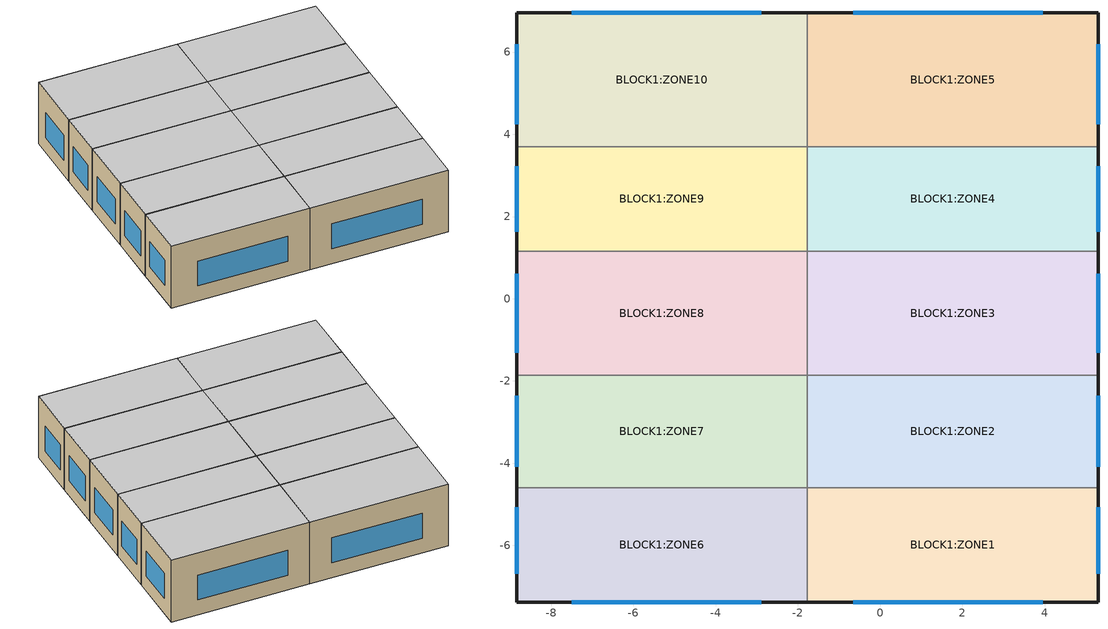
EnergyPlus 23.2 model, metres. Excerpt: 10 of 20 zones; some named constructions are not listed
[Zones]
BLOCK1:ZONE6
 floor ground (Project ground floor): -1.77,-7.38 -8.84,-7.38 -8.84,-4.59 -1.77,-4.59 z0
 wall outside (Project wall): -8.84,-4.59 -8.84,-7.38 -1.77,-7.38 z0:3.5
 wall to BLOCK1:ZONE1 (Project partition): -1.77,-7.38 -1.77,-4.59 z0:3.5
 wall to BLOCK1:ZONE7 (Project partition): -1.77,-4.59 -8.84,-4.59 z0:3.5
 window (Project external glazing - 1001): -8.84,-5.07 -8.84,-6.69 / -7.5,-7.38 -2.89,-7.38 z0.84:2.26
 ceiling to BLOCK2:ZONE6 (Project internal floor_Reversed): -8.84,-7.38 -1.77,-7.38 -1.77,-4.59 -8.84,-4.59 z3.5
BLOCK1:ZONE1
 floor ground (Project ground floor): 5.3,-7.38 -1.77,-7.38 -1.77,-4.59 5.3,-4.59 z0
 wall outside (Project wall): -1.77,-7.38 5.3,-7.38 5.3,-4.59 z0:3.5
 wall to BLOCK1:ZONE2 (Project partition): 5.3,-4.59 -1.77,-4.59 z0:3.5
 window (Project external glazing - 1001): 5.3,-6.69 5.3,-5.07 / -0.65,-7.38 3.96,-7.38 z0.84:2.26
 ceiling to BLOCK2:ZONE1 (Project internal floor_Reversed): -1.77,-7.38 5.3,-7.38 5.3,-4.59 -1.77,-4.59 z3.5
BLOCK1:ZONE7
 floor ground (Project ground floor): -1.77,-4.59 -8.84,-4.59 -8.84,-1.86 -1.77,-1.86 z0
 wall outside (Project wall): -8.84,-1.86 -8.84,-4.59 z0:3.5
 wall to BLOCK1:ZONE2 (Project partition): -1.77,-4.59 -1.77,-1.86 z0:3.5
 wall to BLOCK1:ZONE8 (Project partition): -1.77,-1.86 -8.84,-1.86 z0:3.5
 window (Project external glazing - 1001): -8.84,-2.36 -8.84,-4.09 z0.84:2.26
 ceiling to BLOCK2:ZONE7 (Project internal floor_Reversed): -8.84,-4.59 -1.77,-4.59 -1.77,-1.86 -8.84,-1.86 z3.5
BLOCK1:ZONE2
 floor ground (Project ground floor): 5.3,-4.59 -1.77,-4.59 -1.77,-1.86 5.3,-1.86 z0
 wall outside (Project wall): 5.3,-4.59 5.3,-1.86 z0:3.5
 wall to BLOCK1:ZONE3 (Project partition): 5.3,-1.86 -1.77,-1.86 z0:3.5
 window (Project external glazing - 1001): 5.3,-4.09 5.3,-2.36 z0.84:2.26
 ceiling to BLOCK2:ZONE2 (Project internal floor_Reversed): -1.77,-4.59 5.3,-4.59 5.3,-1.86 -1.77,-1.86 z3.5
BLOCK1:ZONE8
 floor ground (Project ground floor): -1.77,-1.86 -8.84,-1.86 -8.84,1.16 -1.77,1.16 z0
 wall outside (Project wall): -8.84,1.16 -8.84,-1.86 z0:3.5
 wall to BLOCK1:ZONE3 (Project partition): -1.77,-1.86 -1.77,1.16 z0:3.5
 wall to BLOCK1:ZONE9 (Project partition): -1.77,1.16 -8.84,1.16 z0:3.5
 window (Project external glazing - 1001): -8.84,0.61 -8.84,-1.31 z0.84:2.26
 ceiling to BLOCK2:ZONE8 (Project internal floor_Reversed): -8.84,-1.86 -1.77,-1.86 -1.77,1.16 -8.84,1.16 z3.5
BLOCK1:ZONE3
 floor ground (Project ground floor): 5.3,-1.86 -1.77,-1.86 -1.77,1.16 5.3,1.16 z0
 wall outside (Project wall): 5.3,-1.86 5.3,1.16 z0:3.5
 wall to BLOCK1:ZONE4 (Project partition): 5.3,1.16 -1.77,1.16 z0:3.5
 window (Project external glazing - 1001): 5.3,-1.31 5.3,0.61 z0.84:2.26
 ceiling to BLOCK2:ZONE3 (Project internal floor_Reversed): -1.77,-1.86 5.3,-1.86 5.3,1.16 -1.77,1.16 z3.5
BLOCK1:ZONE9
 floor ground (Project ground floor): -1.77,1.16 -8.84,1.16 -8.84,3.69 -1.77,3.69 z0
 wall outside (Project wall): -8.84,3.69 -8.84,1.16 z0:3.5
 wall to BLOCK1:ZONE4 (Project partition): -1.77,1.16 -1.77,3.69 z0:3.5
 wall to BLOCK1:ZONE10 (Project partition): -1.77,3.69 -8.84,3.69 z0:3.5
 window (Project external glazing - 1001): -8.84,3.22 -8.84,1.63 z0.84:2.26
 ceiling to BLOCK2:ZONE9 (Project internal floor_Reversed): -8.84,1.16 -1.77,1.16 -1.77,3.69 -8.84,3.69 z3.5
BLOCK1:ZONE4
 floor ground (Project ground floor): 5.3,1.16 -1.77,1.16 -1.77,3.69 5.3,3.69 z0
 wall outside (Project wall): 5.3,1.16 5.3,3.69 z0:3.5
 wall to BLOCK1:ZONE5 (Project partition): 5.3,3.69 -1.77,3.69 z0:3.5
 window (Project external glazing - 1001): 5.3,1.63 5.3,3.22 z0.84:2.26
 ceiling to BLOCK2:ZONE4 (Project internal floor_Reversed): -1.77,1.16 5.3,1.16 5.3,3.69 -1.77,3.69 z3.5
BLOCK1:ZONE10
 floor ground (Project ground floor): -1.77,3.69 -8.84,3.69 -8.84,6.96 -1.77,6.96 z0
 wall outside (Project wall): -1.77,6.96 -8.84,6.96 -8.84,3.69 z0:3.5
 wall to BLOCK1:ZONE5 (Project partition): -1.77,3.69 -1.77,6.96 z0:3.5
 window (Project external glazing - 1001): -2.89,6.96 -7.5,6.96 / -8.84,6.19 -8.84,4.24 z0.84:2.26
 ceiling to BLOCK2:ZONE10 (Project internal floor_Reversed): -8.84,3.69 -1.77,3.69 -1.77,6.96 -8.84,6.96 z3.5
BLOCK1:ZONE5
 floor ground (Project ground floor): 5.3,3.69 -1.77,3.69 -1.77,6.96 5.3,6.96 z0
 wall outside (Project wall): 5.3,3.69 5.3,6.96 -1.77,6.96 z0:3.5
 window (Project external glazing - 1001): 5.3,4.24 5.3,6.19 / 3.96,6.96 -0.65,6.96 z0.84:2.26
 ceiling to BLOCK2:ZONE5 (Project internal floor_Reversed): -1.77,3.69 5.3,3.69 5.3,6.96 -1.77,6.96 z3.5
[ENERGYMANAGEMENTSYSTEM:PROGRAM]
ApplyAST_BLOCK2_ZONE1; ApplyAST_BLOCK2_ZONE1: if BLOCK2_ZONE1_CoolCoil==0; if BLOCK2_ZONE1_HeatCoil==0; set NoH_NoC_reqs = 1; else; set NoH_NoC_reqs = 0; endif; else; set NoH_NoC_reqs = 0; endif; if BLOCK2_ZONE1_OpT<roundedACST; if BLOCK2_ZONE1_WindSpeed <= MaxWindSpeed; if BLOCK2_ZONE1_OutT>MinOutTemp; if BLOCK2_ZONE1_OutT < BLOCK2_ZONE1_OpT; set meets_base_reqs = 1; else; set meets_base_reqs = 0; endif; else; set meets_base_reqs = 0; endif; else; set meets_base_reqs = 0; endif; else; set meets_base_reqs = 0; endif; if (NoH_NoC_reqs == 1) && (meets_base_reqs == 1); if BLOCK2_ZONE1_OpT>VST; set Ventilates_HVACmode2_BLOCK2_ZONE1 = 1; else; set Ventilates_HVACmode2_BLOCK2_ZONE1 = 0; endif; else; set Ventilates_HVACmode2_BLOCK2_ZONE1 = 0; endif; if VentCtrl == 0; if BLOCK2_ZONE1_OutT < BLOCK2_ZONE1_OpT; if BLOCK2_ZONE1_OutT>MinOutTemp; if BLOCK2_ZONE1_OpT > VST; if BLOCK2_ZONE1_WindSpeed <= MaxWindSpeed; set Ventilates_HVACmode1_BLOCK2_ZONE1 = 1; else; set Ventilates_HVACmode1_BLOCK2_ZONE1 = 0; endif; else; set Ventilates_HVACmode1_BLOCK2_ZONE1 = 0; endif; else; set Ventilates_HVACmode1_BLOCK2_ZONE1 = 0; endif; else; set Ventilates_HVACmode1_BLOCK2_ZONE1 = 0; endif; elseif VentCtrl == 1; if BLOCK2_ZONE1_OutT<BLOCK2_ZONE1_OpT; if BLOCK2_ZONE1_OutT>MinOutTemp; if BLOCK2_ZONE1_OpT > ACSTnoTol; if BLOCK2_ZONE1_WindSpeed <= MaxWindSpeed; set Ventilates_HVACmode1_BLOCK2_ZONE1 = 1; else; set Ventilates_HVACmode1_BLOCK2_ZONE1 = 0; endif; else; set Ventilates_HVACmode1_BLOCK2_ZONE1 = 0; endif; else; set Ventilates_HVACmode1_BLOCK2_ZONE1 = 0; endif; else; set Ventilates_HVACmode1_BLOCK2_ZONE1 = 0; endif; endif; if HVACmode == 0; if Occ_count_BLOCK2_ZONE1 == 0; Set ACST_Act_BLOCK2_ZONE1 = 100; Set AHST_Act_BLOCK2_ZONE1 = -100; else; set ACST_Act_BLOCK2_ZONE1 = roundedACST; set AHST_Act_BLOCK2_ZONE1 = roundedAHST; endif; elseif HVACmode == 1; Set ACST_Act_BLOCK2_ZONE1 = 100; Set AHST_Act_BLOCK2_ZONE1 = -100; if Ventilates_HVACmode1_BLOCK2_ZONE1 == 1 && Occ_count_BLOCK2_ZONE1 > 0; set VentHours_BLOCK2_ZONE1 = 1*ZoneTimeStep; else; set VentHours_BLOCK2_ZONE1 = 0; endif; elseif HVACmode == 2; if Occ_count_BLOCK2_ZONE1 == 0; Set ACST_Act_BLOCK2_ZONE1 = 100; Set AHST_Act_BLOCK2_ZONE1 = -100; set VentHours_BLOCK2_ZONE1 = 0; else; if Ventilates_HVACmode2_BLOCK2_ZONE1 == 1; set VentHours_BLOCK2_ZONE1 = 1*ZoneTimeStep; elseif Ventilates_HVACmode2_BLOCK2_ZONE1 == 0; set VentHours_BLOCK2_ZONE1 = 0; set ACST_Act_BLOCK2_ZONE1 = roundedACST; set AHST_Act_BLOCK2_ZONE1 = roundedAHST; endif; endif; endif
ApplyAST_BLOCK2_ZONE7: if BLOCK2_ZONE7_CoolCoil==0; if BLOCK2_ZONE7_HeatCoil==0; set NoH_NoC_reqs = 1; else; set NoH_NoC_reqs = 0; endif; else; set NoH_NoC_reqs = 0; endif; if BLOCK2_ZONE7_OpT<roundedACST; if BLOCK2_ZONE7_WindSpeed <= MaxWindSpeed; if BLOCK2_ZONE7_OutT>MinOutTemp; if BLOCK2_ZONE7_OutT < BLOCK2_ZONE7_OpT; set meets_base_reqs = 1; else; set meets_base_reqs = 0; endif; else; set meets_base_reqs = 0; endif; else; set meets_base_reqs = 0; endif; else; set meets_base_reqs = 0; endif; if (NoH_NoC_reqs == 1) && (meets_base_reqs == 1); if BLOCK2_ZONE7_OpT>VST; set Ventilates_HVACmode2_BLOCK2_ZONE7 = 1; else; set Ventilates_HVACmode2_BLOCK2_ZONE7 = 0; endif; else; set Ventilates_HVACmode2_BLOCK2_ZONE7 = 0; endif; if VentCtrl == 0; if BLOCK2_ZONE7_OutT < BLOCK2_ZONE7_OpT; if BLOCK2_ZONE7_OutT>MinOutTemp; if BLOCK2_ZONE7_OpT > VST; if BLOCK2_ZONE7_WindSpeed <= MaxWindSpeed; set Ventilates_HVACmode1_BLOCK2_ZONE7 = 1; else; set Ventilates_HVACmode1_BLOCK2_ZONE7 = 0; endif; else; set Ventilates_HVACmode1_BLOCK2_ZONE7 = 0; endif; else; set Ventilates_HVACmode1_BLOCK2_ZONE7 = 0; endif; else; set Ventilates_HVACmode1_BLOCK2_ZONE7 = 0; endif; elseif VentCtrl == 1; if BLOCK2_ZONE7_OutT<BLOCK2_ZONE7_OpT; if BLOCK2_ZONE7_OutT>MinOutTemp; if BLOCK2_ZONE7_OpT > ACSTnoTol; if BLOCK2_ZONE7_WindSpeed <= MaxWindSpeed; set Ventilates_HVACmode1_BLOCK2_ZONE7 = 1; else; set Ventilates_HVACmode1_BLOCK2_ZONE7 = 0; endif; else; set Ventilates_HVACmode1_BLOCK2_ZONE7 = 0; endif; else; set Ventilates_HVACmode1_BLOCK2_ZONE7 = 0; endif; else; set Ventilates_HVACmode1_BLOCK2_ZONE7 = 0; endif; endif; if HVACmode == 0; if Occ_count_BLOCK2_ZONE7 == 0; Set ACST_Act_BLOCK2_ZONE7 = 100; Set AHST_Act_BLOCK2_ZONE7 = -100; else; set ACST_Act_BLOCK2_ZONE7 = roundedACST; set AHST_Act_BLOCK2_ZONE7 = roundedAHST; endif; elseif HVACmode == 1; Set ACST_Act_BLOCK2_ZONE7 = 100; Set AHST_Act_BLOCK2_ZONE7 = -100; if Ventilates_HVACmode1_BLOCK2_ZONE7 == 1 && Occ_count_BLOCK2_ZONE7 > 0; set VentHours_BLOCK2_ZONE7 = 1*ZoneTimeStep; else; set VentHours_BLOCK2_ZONE7 = 0; endif; elseif HVACmode == 2; if Occ_count_BLOCK2_ZONE7 == 0; Set ACST_Act_BLOCK2_ZONE7 = 100; Set AHST_Act_BLOCK2_ZONE7 = -100; set VentHours_BLOCK2_ZONE7 = 0; else; if Ventilates_HVACmode2_BLOCK2_ZONE7 == 1; set VentHours_BLOCK2_ZONE7 = 1*ZoneTimeStep; elseif Ventilates_HVACmode2_BLOCK2_ZONE7 == 0; set VentHours_BLOCK2_ZONE7 = 0; set ACST_Act_BLOCK2_ZONE7 = roundedACST; set AHST_Act_BLOCK2_ZONE7 = roundedAHST; endif; endif; endif
ApplyAST_BLOCK2_ZONE2: if BLOCK2_ZONE2_CoolCoil==0; if BLOCK2_ZONE2_HeatCoil==0; set NoH_NoC_reqs = 1; else; set NoH_NoC_reqs = 0; endif; else; set NoH_NoC_reqs = 0; endif; if BLOCK2_ZONE2_OpT<roundedACST; if BLOCK2_ZONE2_WindSpeed <= MaxWindSpeed; if BLOCK2_ZONE2_OutT>MinOutTemp; if BLOCK2_ZONE2_OutT < BLOCK2_ZONE2_OpT; set meets_base_reqs = 1; else; set meets_base_reqs = 0; endif; else; set meets_base_reqs = 0; endif; else; set meets_base_reqs = 0; endif; else; set meets_base_reqs = 0; endif; if (NoH_NoC_reqs == 1) && (meets_base_reqs == 1); if BLOCK2_ZONE2_OpT>VST; set Ventilates_HVACmode2_BLOCK2_ZONE2 = 1; else; set Ventilates_HVACmode2_BLOCK2_ZONE2 = 0; endif; else; set Ventilates_HVACmode2_BLOCK2_ZONE2 = 0; endif; if VentCtrl == 0; if BLOCK2_ZONE2_OutT < BLOCK2_ZONE2_OpT; if BLOCK2_ZONE2_OutT>MinOutTemp; if BLOCK2_ZONE2_OpT > VST; if BLOCK2_ZONE2_WindSpeed <= MaxWindSpeed; set Ventilates_HVACmode1_BLOCK2_ZONE2 = 1; else; set Ventilates_HVACmode1_BLOCK2_ZONE2 = 0; endif; else; set Ventilates_HVACmode1_BLOCK2_ZONE2 = 0; endif; else; set Ventilates_HVACmode1_BLOCK2_ZONE2 = 0; endif; else; set Ventilates_HVACmode1_BLOCK2_ZONE2 = 0; endif; elseif VentCtrl == 1; if BLOCK2_ZONE2_OutT<BLOCK2_ZONE2_OpT; if BLOCK2_ZONE2_OutT>MinOutTemp; if BLOCK2_ZONE2_OpT > ACSTnoTol; if BLOCK2_ZONE2_WindSpeed <= MaxWindSpeed; set Ventilates_HVACmode1_BLOCK2_ZONE2 = 1; else; set Ventilates_HVACmode1_BLOCK2_ZONE2 = 0; endif; else; set Ventilates_HVACmode1_BLOCK2_ZONE2 = 0; endif; else; set Ventilates_HVACmode1_BLOCK2_ZONE2 = 0; endif; else; set Ventilates_HVACmode1_BLOCK2_ZONE2 = 0; endif; endif; if HVACmode == 0; if Occ_count_BLOCK2_ZONE2 == 0; Set ACST_Act_BLOCK2_ZONE2 = 100; Set AHST_Act_BLOCK2_ZONE2 = -100; else; set ACST_Act_BLOCK2_ZONE2 = roundedACST; set AHST_Act_BLOCK2_ZONE2 = roundedAHST; endif; elseif HVACmode == 1; Set ACST_Act_BLOCK2_ZONE2 = 100; Set AHST_Act_BLOCK2_ZONE2 = -100; if Ventilates_HVACmode1_BLOCK2_ZONE2 == 1 && Occ_count_BLOCK2_ZONE2 > 0; set VentHours_BLOCK2_ZONE2 = 1*ZoneTimeStep; else; set VentHours_BLOCK2_ZONE2 = 0; endif; elseif HVACmode == 2; if Occ_count_BLOCK2_ZONE2 == 0; Set ACST_Act_BLOCK2_ZONE2 = 100; Set AHST_Act_BLOCK2_ZONE2 = -100; set VentHours_BLOCK2_ZONE2 = 0; else; if Ventilates_HVACmode2_BLOCK2_ZONE2 == 1; set VentHours_BLOCK2_ZONE2 = 1*ZoneTimeStep; elseif Ventilates_HVACmode2_BLOCK2_ZONE2 == 0; set VentHours_BLOCK2_ZONE2 = 0; set ACST_Act_BLOCK2_ZONE2 = roundedACST; set AHST_Act_BLOCK2_ZONE2 = roundedAHST; endif; endif; endif
ApplyAST_BLOCK2_ZONE8: if BLOCK2_ZONE8_CoolCoil==0; if BLOCK2_ZONE8_HeatCoil==0; set NoH_NoC_reqs = 1; else; set NoH_NoC_reqs = 0; endif; else; set NoH_NoC_reqs = 0; endif; if BLOCK2_ZONE8_OpT<roundedACST; if BLOCK2_ZONE8_WindSpeed <= MaxWindSpeed; if BLOCK2_ZONE8_OutT>MinOutTemp; if BLOCK2_ZONE8_OutT < BLOCK2_ZONE8_OpT; set meets_base_reqs = 1; else; set meets_base_reqs = 0; endif; else; set meets_base_reqs = 0; endif; else; set meets_base_reqs = 0; endif; else; set meets_base_reqs = 0; endif; if (NoH_NoC_reqs == 1) && (meets_base_reqs == 1); if BLOCK2_ZONE8_OpT>VST; set Ventilates_HVACmode2_BLOCK2_ZONE8 = 1; else; set Ventilates_HVACmode2_BLOCK2_ZONE8 = 0; endif; else; set Ventilates_HVACmode2_BLOCK2_ZONE8 = 0; endif; if VentCtrl == 0; if BLOCK2_ZONE8_OutT < BLOCK2_ZONE8_OpT; if BLOCK2_ZONE8_OutT>MinOutTemp; if BLOCK2_ZONE8_OpT > VST; if BLOCK2_ZONE8_WindSpeed <= MaxWindSpeed; set Ventilates_HVACmode1_BLOCK2_ZONE8 = 1; else; set Ventilates_HVACmode1_BLOCK2_ZONE8 = 0; endif; else; set Ventilates_HVACmode1_BLOCK2_ZONE8 = 0; endif; else; set Ventilates_HVACmode1_BLOCK2_ZONE8 = 0; endif; else; set Ventilates_HVACmode1_BLOCK2_ZONE8 = 0; endif; elseif VentCtrl == 1; if BLOCK2_ZONE8_OutT<BLOCK2_ZONE8_OpT; if BLOCK2_ZONE8_OutT>MinOutTemp; if BLOCK2_ZONE8_OpT > ACSTnoTol; if BLOCK2_ZONE8_WindSpeed <= MaxWindSpeed; set Ventilates_HVACmode1_BLOCK2_ZONE8 = 1; else; set Ventilates_HVACmode1_BLOCK2_ZONE8 = 0; endif; else; set Ventilates_HVACmode1_BLOCK2_ZONE8 = 0; endif; else; set Ventilates_HVACmode1_BLOCK2_ZONE8 = 0; endif; else; set Ventilates_HVACmode1_BLOCK2_ZONE8 = 0; endif; endif; if HVACmode == 0; if Occ_count_BLOCK2_ZONE8 == 0; Set ACST_Act_BLOCK2_ZONE8 = 100; Set AHST_Act_BLOCK2_ZONE8 = -100; else; set ACST_Act_BLOCK2_ZONE8 = roundedACST; set AHST_Act_BLOCK2_ZONE8 = roundedAHST; endif; elseif HVACmode == 1; Set ACST_Act_BLOCK2_ZONE8 = 100; Set AHST_Act_BLOCK2_ZONE8 = -100; if Ventilates_HVACmode1_BLOCK2_ZONE8 == 1 && Occ_count_BLOCK2_ZONE8 > 0; set VentHours_BLOCK2_ZONE8 = 1*ZoneTimeStep; else; set VentHours_BLOCK2_ZONE8 = 0; endif; elseif HVACmode == 2; if Occ_count_BLOCK2_ZONE8 == 0; Set ACST_Act_BLOCK2_ZONE8 = 100; Set AHST_Act_BLOCK2_ZONE8 = -100; set VentHours_BLOCK2_ZONE8 = 0; else; if Ventilates_HVACmode2_BLOCK2_ZONE8 == 1; set VentHours_BLOCK2_ZONE8 = 1*ZoneTimeStep; elseif Ventilates_HVACmode2_BLOCK2_ZONE8 == 0; set VentHours_BLOCK2_ZONE8 = 0; set ACST_Act_BLOCK2_ZONE8 = roundedACST; set AHST_Act_BLOCK2_ZONE8 = roundedAHST; endif; endif; endif
ApplyAST_BLOCK2_ZONE3: if BLOCK2_ZONE3_CoolCoil==0; if BLOCK2_ZONE3_HeatCoil==0; set NoH_NoC_reqs = 1; else; set NoH_NoC_reqs = 0; endif; else; set NoH_NoC_reqs = 0; endif; if BLOCK2_ZONE3_OpT<roundedACST; if BLOCK2_ZONE3_WindSpeed <= MaxWindSpeed; if BLOCK2_ZONE3_OutT>MinOutTemp; if BLOCK2_ZONE3_OutT < BLOCK2_ZONE3_OpT; set meets_base_reqs = 1; else; set meets_base_reqs = 0; endif; else; set meets_base_reqs = 0; endif; else; set meets_base_reqs = 0; endif; else; set meets_base_reqs = 0; endif; if (NoH_NoC_reqs == 1) && (meets_base_reqs == 1); if BLOCK2_ZONE3_OpT>VST; set Ventilates_HVACmode2_BLOCK2_ZONE3 = 1; else; set Ventilates_HVACmode2_BLOCK2_ZONE3 = 0; endif; else; set Ventilates_HVACmode2_BLOCK2_ZONE3 = 0; endif; if VentCtrl == 0; if BLOCK2_ZONE3_OutT < BLOCK2_ZONE3_OpT; if BLOCK2_ZONE3_OutT>MinOutTemp; if BLOCK2_ZONE3_OpT > VST; if BLOCK2_ZONE3_WindSpeed <= MaxWindSpeed; set Ventilates_HVACmode1_BLOCK2_ZONE3 = 1; else; set Ventilates_HVACmode1_BLOCK2_ZONE3 = 0; endif; else; set Ventilates_HVACmode1_BLOCK2_ZONE3 = 0; endif; else; set Ventilates_HVACmode1_BLOCK2_ZONE3 = 0; endif; else; set Ventilates_HVACmode1_BLOCK2_ZONE3 = 0; endif; elseif VentCtrl == 1; if BLOCK2_ZONE3_OutT<BLOCK2_ZONE3_OpT; if BLOCK2_ZONE3_OutT>MinOutTemp; if BLOCK2_ZONE3_OpT > ACSTnoTol; if BLOCK2_ZONE3_WindSpeed <= MaxWindSpeed; set Ventilates_HVACmode1_BLOCK2_ZONE3 = 1; else; set Ventilates_HVACmode1_BLOCK2_ZONE3 = 0; endif; else; set Ventilates_HVACmode1_BLOCK2_ZONE3 = 0; endif; else; set Ventilates_HVACmode1_BLOCK2_ZONE3 = 0; endif; else; set Ventilates_HVACmode1_BLOCK2_ZONE3 = 0; endif; endif; if HVACmode == 0; if Occ_count_BLOCK2_ZONE3 == 0; Set ACST_Act_BLOCK2_ZONE3 = 100; Set AHST_Act_BLOCK2_ZONE3 = -100; else; set ACST_Act_BLOCK2_ZONE3 = roundedACST; set AHST_Act_BLOCK2_ZONE3 = roundedAHST; endif; elseif HVACmode == 1; Set ACST_Act_BLOCK2_ZONE3 = 100; Set AHST_Act_BLOCK2_ZONE3 = -100; if Ventilates_HVACmode1_BLOCK2_ZONE3 == 1 && Occ_count_BLOCK2_ZONE3 > 0; set VentHours_BLOCK2_ZONE3 = 1*ZoneTimeStep; else; set VentHours_BLOCK2_ZONE3 = 0; endif; elseif HVACmode == 2; if Occ_count_BLOCK2_ZONE3 == 0; Set ACST_Act_BLOCK2_ZONE3 = 100; Set AHST_Act_BLOCK2_ZONE3 = -100; set VentHours_BLOCK2_ZONE3 = 0; else; if Ventilates_HVACmode2_BLOCK2_ZONE3 == 1; set VentHours_BLOCK2_ZONE3 = 1*ZoneTimeStep; elseif Ventilates_HVACmode2_BLOCK2_ZONE3 == 0; set VentHours_BLOCK2_ZONE3 = 0; set ACST_Act_BLOCK2_ZONE3 = roundedACST; set AHST_Act_BLOCK2_ZONE3 = roundedAHST; endif; endif; endif
ApplyAST_BLOCK2_ZONE9: if BLOCK2_ZONE9_CoolCoil==0; if BLOCK2_ZONE9_HeatCoil==0; set NoH_NoC_reqs = 1; else; set NoH_NoC_reqs = 0; endif; else; set NoH_NoC_reqs = 0; endif; if BLOCK2_ZONE9_OpT<roundedACST; if BLOCK2_ZONE9_WindSpeed <= MaxWindSpeed; if BLOCK2_ZONE9_OutT>MinOutTemp; if BLOCK2_ZONE9_OutT < BLOCK2_ZONE9_OpT; set meets_base_reqs = 1; else; set meets_base_reqs = 0; endif; else; set meets_base_reqs = 0; endif; else; set meets_base_reqs = 0; endif; else; set meets_base_reqs = 0; endif; if (NoH_NoC_reqs == 1) && (meets_base_reqs == 1); if BLOCK2_ZONE9_OpT>VST; set Ventilates_HVACmode2_BLOCK2_ZONE9 = 1; else; set Ventilates_HVACmode2_BLOCK2_ZONE9 = 0; endif; else; set Ventilates_HVACmode2_BLOCK2_ZONE9 = 0; endif; if VentCtrl == 0; if BLOCK2_ZONE9_OutT < BLOCK2_ZONE9_OpT; if BLOCK2_ZONE9_OutT>MinOutTemp; if BLOCK2_ZONE9_OpT > VST; if BLOCK2_ZONE9_WindSpeed <= MaxWindSpeed; set Ventilates_HVACmode1_BLOCK2_ZONE9 = 1; else; set Ventilates_HVACmode1_BLOCK2_ZONE9 = 0; endif; else; set Ventilates_HVACmode1_BLOCK2_ZONE9 = 0; endif; else; set Ventilates_HVACmode1_BLOCK2_ZONE9 = 0; endif; else; set Ventilates_HVACmode1_BLOCK2_ZONE9 = 0; endif; elseif VentCtrl == 1; if BLOCK2_ZONE9_OutT<BLOCK2_ZONE9_OpT; if BLOCK2_ZONE9_OutT>MinOutTemp; if BLOCK2_ZONE9_OpT > ACSTnoTol; if BLOCK2_ZONE9_WindSpeed <= MaxWindSpeed; set Ventilates_HVACmode1_BLOCK2_ZONE9 = 1; else; set Ventilates_HVACmode1_BLOCK2_ZONE9 = 0; endif; else; set Ventilates_HVACmode1_BLOCK2_ZONE9 = 0; endif; else; set Ventilates_HVACmode1_BLOCK2_ZONE9 = 0; endif; else; set Ventilates_HVACmode1_BLOCK2_ZONE9 = 0; endif; endif; if HVACmode == 0; if Occ_count_BLOCK2_ZONE9 == 0; Set ACST_Act_BLOCK2_ZONE9 = 100; Set AHST_Act_BLOCK2_ZONE9 = -100; else; set ACST_Act_BLOCK2_ZONE9 = roundedACST; set AHST_Act_BLOCK2_ZONE9 = roundedAHST; endif; elseif HVACmode == 1; Set ACST_Act_BLOCK2_ZONE9 = 100; Set AHST_Act_BLOCK2_ZONE9 = -100; if Ventilates_HVACmode1_BLOCK2_ZONE9 == 1 && Occ_count_BLOCK2_ZONE9 > 0; set VentHours_BLOCK2_ZONE9 = 1*ZoneTimeStep; else; set VentHours_BLOCK2_ZONE9 = 0; endif; elseif HVACmode == 2; if Occ_count_BLOCK2_ZONE9 == 0; Set ACST_Act_BLOCK2_ZONE9 = 100; Set AHST_Act_BLOCK2_ZONE9 = -100; set VentHours_BLOCK2_ZONE9 = 0; else; if Ventilates_HVACmode2_BLOCK2_ZONE9 == 1; set VentHours_BLOCK2_ZONE9 = 1*ZoneTimeStep; elseif Ventilates_HVACmode2_BLOCK2_ZONE9 == 0; set VentHours_BLOCK2_ZONE9 = 0; set ACST_Act_BLOCK2_ZONE9 = roundedACST; set AHST_Act_BLOCK2_ZONE9 = roundedAHST; endif; endif; endif
ApplyAST_BLOCK2_ZONE4: if BLOCK2_ZONE4_CoolCoil==0; if BLOCK2_ZONE4_HeatCoil==0; set NoH_NoC_reqs = 1; else; set NoH_NoC_reqs = 0; endif; else; set NoH_NoC_reqs = 0; endif; if BLOCK2_ZONE4_OpT<roundedACST; if BLOCK2_ZONE4_WindSpeed <= MaxWindSpeed; if BLOCK2_ZONE4_OutT>MinOutTemp; if BLOCK2_ZONE4_OutT < BLOCK2_ZONE4_OpT; set meets_base_reqs = 1; else; set meets_base_reqs = 0; endif; else; set meets_base_reqs = 0; endif; else; set meets_base_reqs = 0; endif; else; set meets_base_reqs = 0; endif; if (NoH_NoC_reqs == 1) && (meets_base_reqs == 1); if BLOCK2_ZONE4_OpT>VST; set Ventilates_HVACmode2_BLOCK2_ZONE4 = 1; else; set Ventilates_HVACmode2_BLOCK2_ZONE4 = 0; endif; else; set Ventilates_HVACmode2_BLOCK2_ZONE4 = 0; endif; if VentCtrl == 0; if BLOCK2_ZONE4_OutT < BLOCK2_ZONE4_OpT; if BLOCK2_ZONE4_OutT>MinOutTemp; if BLOCK2_ZONE4_OpT > VST; if BLOCK2_ZONE4_WindSpeed <= MaxWindSpeed; set Ventilates_HVACmode1_BLOCK2_ZONE4 = 1; else; set Ventilates_HVACmode1_BLOCK2_ZONE4 = 0; endif; else; set Ventilates_HVACmode1_BLOCK2_ZONE4 = 0; endif; else; set Ventilates_HVACmode1_BLOCK2_ZONE4 = 0; endif; else; set Ventilates_HVACmode1_BLOCK2_ZONE4 = 0; endif; elseif VentCtrl == 1; if BLOCK2_ZONE4_OutT<BLOCK2_ZONE4_OpT; if BLOCK2_ZONE4_OutT>MinOutTemp; if BLOCK2_ZONE4_OpT > ACSTnoTol; if BLOCK2_ZONE4_WindSpeed <= MaxWindSpeed; set Ventilates_HVACmode1_BLOCK2_ZONE4 = 1; else; set Ventilates_HVACmode1_BLOCK2_ZONE4 = 0; endif; else; set Ventilates_HVACmode1_BLOCK2_ZONE4 = 0; endif; else; set Ventilates_HVACmode1_BLOCK2_ZONE4 = 0; endif; else; set Ventilates_HVACmode1_BLOCK2_ZONE4 = 0; endif; endif; if HVACmode == 0; if Occ_count_BLOCK2_ZONE4 == 0; Set ACST_Act_BLOCK2_ZONE4 = 100; Set AHST_Act_BLOCK2_ZONE4 = -100; else; set ACST_Act_BLOCK2_ZONE4 = roundedACST; set AHST_Act_BLOCK2_ZONE4 = roundedAHST; endif; elseif HVACmode == 1; Set ACST_Act_BLOCK2_ZONE4 = 100; Set AHST_Act_BLOCK2_ZONE4 = -100; if Ventilates_HVACmode1_BLOCK2_ZONE4 == 1 && Occ_count_BLOCK2_ZONE4 > 0; set VentHours_BLOCK2_ZONE4 = 1*ZoneTimeStep; else; set VentHours_BLOCK2_ZONE4 = 0; endif; elseif HVACmode == 2; if Occ_count_BLOCK2_ZONE4 == 0; Set ACST_Act_BLOCK2_ZONE4 = 100; Set AHST_Act_BLOCK2_ZONE4 = -100; set VentHours_BLOCK2_ZONE4 = 0; else; if Ventilates_HVACmode2_BLOCK2_ZONE4 == 1; set VentHours_BLOCK2_ZONE4 = 1*ZoneTimeStep; elseif Ventilates_HVACmode2_BLOCK2_ZONE4 == 0; set VentHours_BLOCK2_ZONE4 = 0; set ACST_Act_BLOCK2_ZONE4 = roundedACST; set AHST_Act_BLOCK2_ZONE4 = roundedAHST; endif; endif; endif
ApplyAST_BLOCK2_ZONE10: if BLOCK2_ZONE10_CoolCoil==0; if BLOCK2_ZONE10_HeatCoil==0; set NoH_NoC_reqs = 1; else; set NoH_NoC_reqs = 0; endif; else; set NoH_NoC_reqs = 0; endif; if BLOCK2_ZONE10_OpT<roundedACST; if BLOCK2_ZONE10_WindSpeed <= MaxWindSpeed; if BLOCK2_ZONE10_OutT>MinOutTemp; if BLOCK2_ZONE10_OutT < BLOCK2_ZONE10_OpT; set meets_base_reqs = 1; else; set meets_base_reqs = 0; endif; else; set meets_base_reqs = 0; endif; else; set meets_base_reqs = 0; endif; else; set meets_base_reqs = 0; endif; if (NoH_NoC_reqs == 1) && (meets_base_reqs == 1); if BLOCK2_ZONE10_OpT>VST; set Ventilates_HVACmode2_BLOCK2_ZONE10 = 1; else; set Ventilates_HVACmode2_BLOCK2_ZONE10 = 0; endif; else; set Ventilates_HVACmode2_BLOCK2_ZONE10 = 0; endif; if VentCtrl == 0; if BLOCK2_ZONE10_OutT < BLOCK2_ZONE10_OpT; if BLOCK2_ZONE10_OutT>MinOutTemp; if BLOCK2_ZONE10_OpT > VST; if BLOCK2_ZONE10_WindSpeed <= MaxWindSpeed; set Ventilates_HVACmode1_BLOCK2_ZONE10 = 1; else; set Ventilates_HVACmode1_BLOCK2_ZONE10 = 0; endif; else; set Ventilates_HVACmode1_BLOCK2_ZONE10 = 0; endif; else; set Ventilates_HVACmode1_BLOCK2_ZONE10 = 0; endif; else; set Ventilates_HVACmode1_BLOCK2_ZONE10 = 0; endif; elseif VentCtrl == 1; if BLOCK2_ZONE10_OutT<BLOCK2_ZONE10_OpT; if BLOCK2_ZONE10_OutT>MinOutTemp; if BLOCK2_ZONE10_OpT > ACSTnoTol; if BLOCK2_ZONE10_WindSpeed <= MaxWindSpeed; set Ventilates_HVACmode1_BLOCK2_ZONE10 = 1; else; set Ventilates_HVACmode1_BLOCK2_ZONE10 = 0; endif; else; set Ventilates_HVACmode1_BLOCK2_ZONE10 = 0; endif; else; set Ventilates_HVACmode1_BLOCK2_ZONE10 = 0; endif; else; set Ventilates_HVACmode1_BLOCK2_ZONE10 = 0; endif; endif; if HVACmode == 0; if Occ_count_BLOCK2_ZONE10 == 0; Set ACST_Act_BLOCK2_ZONE10 = 100; Set AHST_Act_BLOCK2_ZONE10 = -100; else; set ACST_Act_BLOCK2_ZONE10 = roundedACST; set AHST_Act_BLOCK2_ZONE10 = roundedAHST; endif; elseif HVACmode == 1; Set ACST_Act_BLOCK2_ZONE10 = 100; Set AHST_Act_BLOCK2_ZONE10 = -100; if Ventilates_HVACmode1_BLOCK2_ZONE10 == 1 && Occ_count_BLOCK2_ZONE10 > 0; set VentHours_BLOCK2_ZONE10 = 1*ZoneTimeStep; else; set VentHours_BLOCK2_ZONE10 = 0; endif; elseif HVACmode == 2; if Occ_count_BLOCK2_ZONE10 == 0; Set ACST_Act_BLOCK2_ZONE10 = 100; Set AHST_Act_BLOCK2_ZONE10 = -100; set VentHours_BLOCK2_ZONE10 = 0; else; if Ventilates_HVACmode2_BLOCK2_ZONE10 == 1; set VentHours_BLOCK2_ZONE10 = 1*ZoneTimeStep; elseif Ventilates_HVACmode2_BLOCK2_ZONE10 == 0; set VentHours_BLOCK2_ZONE10 = 0; set ACST_Act_BLOCK2_ZONE10 = roundedACST; set AHST_Act_BLOCK2_ZONE10 = roundedAHST; endif; endif; endif
ApplyAST_BLOCK2_ZONE5: if BLOCK2_ZONE5_CoolCoil==0; if BLOCK2_ZONE5_HeatCoil==0; set NoH_NoC_reqs = 1; else; set NoH_NoC_reqs = 0; endif; else; set NoH_NoC_reqs = 0; endif; if BLOCK2_ZONE5_OpT<roundedACST; if BLOCK2_ZONE5_WindSpeed <= MaxWindSpeed; if BLOCK2_ZONE5_OutT>MinOutTemp; if BLOCK2_ZONE5_OutT < BLOCK2_ZONE5_OpT; set meets_base_reqs = 1; else; set meets_base_reqs = 0; endif; else; set meets_base_reqs = 0; endif; else; set meets_base_reqs = 0; endif; else; set meets_base_reqs = 0; endif; if (NoH_NoC_reqs == 1) && (meets_base_reqs == 1); if BLOCK2_ZONE5_OpT>VST; set Ventilates_HVACmode2_BLOCK2_ZONE5 = 1; else; set Ventilates_HVACmode2_BLOCK2_ZONE5 = 0; endif; else; set Ventilates_HVACmode2_BLOCK2_ZONE5 = 0; endif; if VentCtrl == 0; if BLOCK2_ZONE5_OutT < BLOCK2_ZONE5_OpT; if BLOCK2_ZONE5_OutT>MinOutTemp; if BLOCK2_ZONE5_OpT > VST; if BLOCK2_ZONE5_WindSpeed <= MaxWindSpeed; set Ventilates_HVACmode1_BLOCK2_ZONE5 = 1; else; set Ventilates_HVACmode1_BLOCK2_ZONE5 = 0; endif; else; set Ventilates_HVACmode1_BLOCK2_ZONE5 = 0; endif; else; set Ventilates_HVACmode1_BLOCK2_ZONE5 = 0; endif; else; set Ventilates_HVACmode1_BLOCK2_ZONE5 = 0; endif; elseif VentCtrl == 1; if BLOCK2_ZONE5_OutT<BLOCK2_ZONE5_OpT; if BLOCK2_ZONE5_OutT>MinOutTemp; if BLOCK2_ZONE5_OpT > ACSTnoTol; if BLOCK2_ZONE5_WindSpeed <= MaxWindSpeed; set Ventilates_HVACmode1_BLOCK2_ZONE5 = 1; else; set Ventilates_HVACmode1_BLOCK2_ZONE5 = 0; endif; else; set Ventilates_HVACmode1_BLOCK2_ZONE5 = 0; endif; else; set Ventilates_HVACmode1_BLOCK2_ZONE5 = 0; endif; else; set Ventilates_HVACmode1_BLOCK2_ZONE5 = 0; endif; endif; if HVACmode == 0; if Occ_count_BLOCK2_ZONE5 == 0; Set ACST_Act_BLOCK2_ZONE5 = 100; Set AHST_Act_BLOCK2_ZONE5 = -100; else; set ACST_Act_BLOCK2_ZONE5 = roundedACST; set AHST_Act_BLOCK2_ZONE5 = roundedAHST; endif; elseif HVACmode == 1; Set ACST_Act_BLOCK2_ZONE5 = 100; Set AHST_Act_BLOCK2_ZONE5 = -100; if Ventilates_HVACmode1_BLOCK2_ZONE5 == 1 && Occ_count_BLOCK2_ZONE5 > 0; set VentHours_BLOCK2_ZONE5 = 1*ZoneTimeStep; else; set VentHours_BLOCK2_ZONE5 = 0; endif; elseif HVACmode == 2; if Occ_count_BLOCK2_ZONE5 == 0; Set ACST_Act_BLOCK2_ZONE5 = 100; Set AHST_Act_BLOCK2_ZONE5 = -100; set VentHours_BLOCK2_ZONE5 = 0; else; if Ventilates_HVACmode2_BLOCK2_ZONE5 == 1; set VentHours_BLOCK2_ZONE5 = 1*ZoneTimeStep; elseif Ventilates_HVACmode2_BLOCK2_ZONE5 == 0; set VentHours_BLOCK2_ZONE5 = 0; set ACST_Act_BLOCK2_ZONE5 = roundedACST; set AHST_Act_BLOCK2_ZONE5 = roundedAHST; endif; endif; endif
SetMyVOF_BLOCK1_ZONE6_Wall_4_0_0_0_0_0_Win: set slope = (1 - MultiplierVOF) / (MinTempDiffVOF - MaxTempDiffVOF); if BLOCK1_ZONE6_Wall_4_0_0_0_0_0_Win_OutT > 0; set BLOCK1_ZONE6_Wall_4_0_0_0_0_0_Win_TempDiffVOF = BLOCK1_ZONE6_Wall_4_0_0_0_0_0_Win_OpT - BLOCK1_ZONE6_Wall_4_0_0_0_0_0_Win_OutT; else; set BLOCK1_ZONE6_Wall_4_0_0_0_0_0_Win_TempDiffVOF = BLOCK1_ZONE6_Wall_4_0_0_0_0_0_Win_OpT + BLOCK1_ZONE6_Wall_4_0_0_0_0_0_Win_OutT; endif; if BLOCK1_ZONE6_Wall_4_0_0_0_0_0_Win_OutT > BLOCK1_ZONE6_Wall_4_0_0_0_0_0_Win_OpT; set BLOCK1_ZONE6_Wall_4_0_0_0_0_0_Win_MyVOF = 0; else; if BLOCK1_ZONE6_Wall_4_0_0_0_0_0_Win_TempDiffVOF > MaxTempDiffVOF; set BLOCK1_ZONE6_Wall_4_0_0_0_0_0_Win_MyVOF = MultiplierVOF; elseif BLOCK1_ZONE6_Wall_4_0_0_0_0_0_Win_TempDiffVOF < MinTempDiffVOF; set BLOCK1_ZONE6_Wall_4_0_0_0_0_0_Win_MyVOF = 1.0; else; set BLOCK1_ZONE6_Wall_4_0_0_0_0_0_Win_MyVOF = slope*BLOCK1_ZONE6_Wall_4_0_0_0_0_0_Win_TempDiffVOF - slope*MinTempDiffVOF + 1; endif; endif
SetWindowOperation_BLOCK1_ZONE6_Wall_4_0_0_0_0_0_Win: if BLOCK1_ZONE6_Wall_4_0_0_0_0_0_Win_CoolCoil==0; if BLOCK1_ZONE6_Wall_4_0_0_0_0_0_Win_HeatCoil==0; set NoH_NoC_reqs = 1; else; set NoH_NoC_reqs = 0; endif; else; set NoH_NoC_reqs = 0; endif; if BLOCK1_ZONE6_Wall_4_0_0_0_0_0_Win_OpT<roundedACST; if BLOCK1_ZONE6_Wall_4_0_0_0_0_0_Win_WindSpeed <= MaxWindSpeed; if BLOCK1_ZONE6_Wall_4_0_0_0_0_0_Win_OutT>MinOutTemp; if BLOCK1_ZONE6_Wall_4_0_0_0_0_0_Win_OutT < BLOCK1_ZONE6_Wall_4_0_0_0_0_0_Win_OpT; if BLOCK1_ZONE6_Wall_4_0_0_0_0_0_Win_Occ_count > 0; set meets_base_reqs = 1; else; set meets_base_reqs = 0; endif; else; set meets_base_reqs = 0; endif; else; set meets_base_reqs = 0; endif; else; set meets_base_reqs = 0; endif; else; set meets_base_reqs = 0; endif; if (NoH_NoC_reqs == 1) && (meets_base_reqs == 1); if BLOCK1_ZONE6_Wall_4_0_0_0_0_0_Win_OpT>VST; set Ventilates_HVACmode2_BLOCK1_ZONE6_Wall_4_0_0_0_0_0_Win = 1; else; set Ventilates_HVACmode2_BLOCK1_ZONE6_Wall_4_0_0_0_0_0_Win = 0; endif; else; set Ventilates_HVACmode2_BLOCK1_ZONE6_Wall_4_0_0_0_0_0_Win = 0; endif; if VentCtrl == 0; if BLOCK1_ZONE6_Wall_4_0_0_0_0_0_Win_OutT < BLOCK1_ZONE6_Wall_4_0_0_0_0_0_Win_OpT; if BLOCK1_ZONE6_Wall_4_0_0_0_0_0_Win_OutT>MinOutTemp; if BLOCK1_ZONE6_Wall_4_0_0_0_0_0_Win_OpT > VST; if BLOCK1_ZONE6_Wall_4_0_0_0_0_0_Win_WindSpeed <= MaxWindSpeed; set Ventilates_HVACmode1_BLOCK1_ZONE6_Wall_4_0_0_0_0_0_Win = 1; else; set Ventilates_HVACmode1_BLOCK1_ZONE6_Wall_4_0_0_0_0_0_Win = 0; endif; else; set Ventilates_HVACmode1_BLOCK1_ZONE6_Wall_4_0_0_0_0_0_Win = 0; endif; else; set Ventilates_HVACmode1_BLOCK1_ZONE6_Wall_4_0_0_0_0_0_Win = 0; endif; else; set Ventilates_HVACmode1_BLOCK1_ZONE6_Wall_4_0_0_0_0_0_Win = 0; endif; elseif VentCtrl == 1; if BLOCK1_ZONE6_Wall_4_0_0_0_0_0_Win_OutT<BLOCK1_ZONE6_Wall_4_0_0_0_0_0_Win_OpT; if BLOCK1_ZONE6_Wall_4_0_0_0_0_0_Win_OutT>MinOutTemp; if BLOCK1_ZONE6_Wall_4_0_0_0_0_0_Win_OpT > ACSTnoTol; if BLOCK1_ZONE6_Wall_4_0_0_0_0_0_Win_WindSpeed <= MaxWindSpeed; set Ventilates_HVACmode1_BLOCK1_ZONE6_Wall_4_0_0_0_0_0_Win = 1; else; set Ventilates_HVACmode1_BLOCK1_ZONE6_Wall_4_0_0_0_0_0_Win = 0; endif; else; set Ventilates_HVACmode1_BLOCK1_ZONE6_Wall_4_0_0_0_0_0_Win = 0; endif; else; set Ventilates_HVACmode1_BLOCK1_ZONE6_Wall_4_0_0_0_0_0_Win = 0; endif; else; set Ventilates_HVACmode1_BLOCK1_ZONE6_Wall_4_0_0_0_0_0_Win = 0; endif; endif; if HVACmode == 0; set BLOCK1_ZONE6_Wall_4_0_0_0_0_0_Win_VentOpenFact = 0; elseif HVACmode == 1; if Ventilates_HVACmode1_BLOCK1_ZONE6_Wall_4_0_0_0_0_0_Win == 1; set BLOCK1_ZONE6_Wall_4_0_0_0_0_0_Win_VentOpenFact = BLOCK1_ZONE6_Wall_4_0_0_0_0_0_Win_MyVOF; else; set BLOCK1_ZONE6_Wall_4_0_0_0_0_0_Win_VentOpenFact = 0; endif; elseif HVACmode == 2; if Ventilates_HVACmode2_BLOCK1_ZONE6_Wall_4_0_0_0_0_0_Win == 1; if (VentCtrl==0) || (VentCtrl==1); set BLOCK1_ZONE6_Wall_4_0_0_0_0_0_Win_VentOpenFact = 1; elseif (VentCtrl==2) || (VentCtrl==3); set BLOCK1_ZONE6_Wall_4_0_0_0_0_0_Win_VentOpenFact = BLOCK1_ZONE6_Wall_4_0_0_0_0_0_Win_MyVOF; endif; else; set BLOCK1_ZONE6_Wall_4_0_0_0_0_0_Win_VentOpenFact = 0; endif; endif
SetMyVOF_BLOCK1_ZONE6_Wall_5_0_0_0_0_0_Win: set slope = (1 - MultiplierVOF) / (MinTempDiffVOF - MaxTempDiffVOF); if BLOCK1_ZONE6_Wall_5_0_0_0_0_0_Win_OutT > 0; set BLOCK1_ZONE6_Wall_5_0_0_0_0_0_Win_TempDiffVOF = BLOCK1_ZONE6_Wall_5_0_0_0_0_0_Win_OpT - BLOCK1_ZONE6_Wall_5_0_0_0_0_0_Win_OutT; else; set BLOCK1_ZONE6_Wall_5_0_0_0_0_0_Win_TempDiffVOF = BLOCK1_ZONE6_Wall_5_0_0_0_0_0_Win_OpT + BLOCK1_ZONE6_Wall_5_0_0_0_0_0_Win_OutT; endif; if BLOCK1_ZONE6_Wall_5_0_0_0_0_0_Win_OutT > BLOCK1_ZONE6_Wall_5_0_0_0_0_0_Win_OpT; set BLOCK1_ZONE6_Wall_5_0_0_0_0_0_Win_MyVOF = 0; else; if BLOCK1_ZONE6_Wall_5_0_0_0_0_0_Win_TempDiffVOF > MaxTempDiffVOF; set BLOCK1_ZONE6_Wall_5_0_0_0_0_0_Win_MyVOF = MultiplierVOF; elseif BLOCK1_ZONE6_Wall_5_0_0_0_0_0_Win_TempDiffVOF < MinTempDiffVOF; set BLOCK1_ZONE6_Wall_5_0_0_0_0_0_Win_MyVOF = 1.0; else; set BLOCK1_ZONE6_Wall_5_0_0_0_0_0_Win_MyVOF = slope*BLOCK1_ZONE6_Wall_5_0_0_0_0_0_Win_TempDiffVOF - slope*MinTempDiffVOF + 1; endif; endif
SetWindowOperation_BLOCK1_ZONE6_Wall_5_0_0_0_0_0_Win: if BLOCK1_ZONE6_Wall_5_0_0_0_0_0_Win_CoolCoil==0; if BLOCK1_ZONE6_Wall_5_0_0_0_0_0_Win_HeatCoil==0; set NoH_NoC_reqs = 1; else; set NoH_NoC_reqs = 0; endif; else; set NoH_NoC_reqs = 0; endif; if BLOCK1_ZONE6_Wall_5_0_0_0_0_0_Win_OpT<roundedACST; if BLOCK1_ZONE6_Wall_5_0_0_0_0_0_Win_WindSpeed <= MaxWindSpeed; if BLOCK1_ZONE6_Wall_5_0_0_0_0_0_Win_OutT>MinOutTemp; if BLOCK1_ZONE6_Wall_5_0_0_0_0_0_Win_OutT < BLOCK1_ZONE6_Wall_5_0_0_0_0_0_Win_OpT; if BLOCK1_ZONE6_Wall_5_0_0_0_0_0_Win_Occ_count > 0; set meets_base_reqs = 1; else; set meets_base_reqs = 0; endif; else; set meets_base_reqs = 0; endif; else; set meets_base_reqs = 0; endif; else; set meets_base_reqs = 0; endif; else; set meets_base_reqs = 0; endif; if (NoH_NoC_reqs == 1) && (meets_base_reqs == 1); if BLOCK1_ZONE6_Wall_5_0_0_0_0_0_Win_OpT>VST; set Ventilates_HVACmode2_BLOCK1_ZONE6_Wall_5_0_0_0_0_0_Win = 1; else; set Ventilates_HVACmode2_BLOCK1_ZONE6_Wall_5_0_0_0_0_0_Win = 0; endif; else; set Ventilates_HVACmode2_BLOCK1_ZONE6_Wall_5_0_0_0_0_0_Win = 0; endif; if VentCtrl == 0; if BLOCK1_ZONE6_Wall_5_0_0_0_0_0_Win_OutT < BLOCK1_ZONE6_Wall_5_0_0_0_0_0_Win_OpT; if BLOCK1_ZONE6_Wall_5_0_0_0_0_0_Win_OutT>MinOutTemp; if BLOCK1_ZONE6_Wall_5_0_0_0_0_0_Win_OpT > VST; if BLOCK1_ZONE6_Wall_5_0_0_0_0_0_Win_WindSpeed <= MaxWindSpeed; set Ventilates_HVACmode1_BLOCK1_ZONE6_Wall_5_0_0_0_0_0_Win = 1; else; set Ventilates_HVACmode1_BLOCK1_ZONE6_Wall_5_0_0_0_0_0_Win = 0; endif; else; set Ventilates_HVACmode1_BLOCK1_ZONE6_Wall_5_0_0_0_0_0_Win = 0; endif; else; set Ventilates_HVACmode1_BLOCK1_ZONE6_Wall_5_0_0_0_0_0_Win = 0; endif; else; set Ventilates_HVACmode1_BLOCK1_ZONE6_Wall_5_0_0_0_0_0_Win = 0; endif; elseif VentCtrl == 1; if BLOCK1_ZONE6_Wall_5_0_0_0_0_0_Win_OutT<BLOCK1_ZONE6_Wall_5_0_0_0_0_0_Win_OpT; if BLOCK1_ZONE6_Wall_5_0_0_0_0_0_Win_OutT>MinOutTemp; if BLOCK1_ZONE6_Wall_5_0_0_0_0_0_Win_OpT > ACSTnoTol; if BLOCK1_ZONE6_Wall_5_0_0_0_0_0_Win_WindSpeed <= MaxWindSpeed; set Ventilates_HVACmode1_BLOCK1_ZONE6_Wall_5_0_0_0_0_0_Win = 1; else; set Ventilates_HVACmode1_BLOCK1_ZONE6_Wall_5_0_0_0_0_0_Win = 0; endif; else; set Ventilates_HVACmode1_BLOCK1_ZONE6_Wall_5_0_0_0_0_0_Win = 0; endif; else; set Ventilates_HVACmode1_BLOCK1_ZONE6_Wall_5_0_0_0_0_0_Win = 0; endif; else; set Ventilates_HVACmode1_BLOCK1_ZONE6_Wall_5_0_0_0_0_0_Win = 0; endif; endif; if HVACmode == 0; set BLOCK1_ZONE6_Wall_5_0_0_0_0_0_Win_VentOpenFact = 0; elseif HVACmode == 1; if Ventilates_HVACmode1_BLOCK1_ZONE6_Wall_5_0_0_0_0_0_Win == 1; set BLOCK1_ZONE6_Wall_5_0_0_0_0_0_Win_VentOpenFact = BLOCK1_ZONE6_Wall_5_0_0_0_0_0_Win_MyVOF; else; set BLOCK1_ZONE6_Wall_5_0_0_0_0_0_Win_VentOpenFact = 0; endif; elseif HVACmode == 2; if Ventilates_HVACmode2_BLOCK1_ZONE6_Wall_5_0_0_0_0_0_Win == 1; if (VentCtrl==0) || (VentCtrl==1); set BLOCK1_ZONE6_Wall_5_0_0_0_0_0_Win_VentOpenFact = 1; elseif (VentCtrl==2) || (VentCtrl==3); set BLOCK1_ZONE6_Wall_5_0_0_0_0_0_Win_VentOpenFact = BLOCK1_ZONE6_Wall_5_0_0_0_0_0_Win_MyVOF; endif; else; set BLOCK1_ZONE6_Wall_5_0_0_0_0_0_Win_VentOpenFact = 0; endif; endif
SetMyVOF_BLOCK1_ZONE1_Wall_2_0_0_0_0_0_Win; SetMyVOF_BLOCK1_ZONE1_Wall_2_0_0_0_0_0_Win: set slope = (1 - MultiplierVOF) / (MinTempDiffVOF - MaxTempDiffVOF); if BLOCK1_ZONE1_Wall_2_0_0_0_0_0_Win_OutT > 0; set BLOCK1_ZONE1_Wall_2_0_0_0_0_0_Win_TempDiffVOF = BLOCK1_ZONE1_Wall_2_0_0_0_0_0_Win_OpT - BLOCK1_ZONE1_Wall_2_0_0_0_0_0_Win_OutT; else; set BLOCK1_ZONE1_Wall_2_0_0_0_0_0_Win_TempDiffVOF = BLOCK1_ZONE1_Wall_2_0_0_0_0_0_Win_OpT + BLOCK1_ZONE1_Wall_2_0_0_0_0_0_Win_OutT; endif; if BLOCK1_ZONE1_Wall_2_0_0_0_0_0_Win_OutT > BLOCK1_ZONE1_Wall_2_0_0_0_0_0_Win_OpT; set BLOCK1_ZONE1_Wall_2_0_0_0_0_0_Win_MyVOF = 0; else; if BLOCK1_ZONE1_Wall_2_0_0_0_0_0_Win_TempDiffVOF > MaxTempDiffVOF; set BLOCK1_ZONE1_Wall_2_0_0_0_0_0_Win_MyVOF = MultiplierVOF; elseif BLOCK1_ZONE1_Wall_2_0_0_0_0_0_Win_TempDiffVOF < MinTempDiffVOF; set BLOCK1_ZONE1_Wall_2_0_0_0_0_0_Win_MyVOF = 1.0; else; set BLOCK1_ZONE1_Wall_2_0_0_0_0_0_Win_MyVOF = slope*BLOCK1_ZONE1_Wall_2_0_0_0_0_0_Win_TempDiffVOF - slope*MinTempDiffVOF + 1; endif; endif
SetWindowOperation_BLOCK1_ZONE1_Wall_2_0_0_0_0_0_Win; SetWindowOperation_BLOCK1_ZONE1_Wall_2_0_0_0_0_0_Win: if BLOCK1_ZONE1_Wall_2_0_0_0_0_0_Win_CoolCoil==0; if BLOCK1_ZONE1_Wall_2_0_0_0_0_0_Win_HeatCoil==0; set NoH_NoC_reqs = 1; else; set NoH_NoC_reqs = 0; endif; else; set NoH_NoC_reqs = 0; endif; if BLOCK1_ZONE1_Wall_2_0_0_0_0_0_Win_OpT<roundedACST; if BLOCK1_ZONE1_Wall_2_0_0_0_0_0_Win_WindSpeed <= MaxWindSpeed; if BLOCK1_ZONE1_Wall_2_0_0_0_0_0_Win_OutT>MinOutTemp; if BLOCK1_ZONE1_Wall_2_0_0_0_0_0_Win_OutT < BLOCK1_ZONE1_Wall_2_0_0_0_0_0_Win_OpT; if BLOCK1_ZONE1_Wall_2_0_0_0_0_0_Win_Occ_count > 0; set meets_base_reqs = 1; else; set meets_base_reqs = 0; endif; else; set meets_base_reqs = 0; endif; else; set meets_base_reqs = 0; endif; else; set meets_base_reqs = 0; endif; else; set meets_base_reqs = 0; endif; if (NoH_NoC_reqs == 1) && (meets_base_reqs == 1); if BLOCK1_ZONE1_Wall_2_0_0_0_0_0_Win_OpT>VST; set Ventilates_HVACmode2_BLOCK1_ZONE1_Wall_2_0_0_0_0_0_Win = 1; else; set Ventilates_HVACmode2_BLOCK1_ZONE1_Wall_2_0_0_0_0_0_Win = 0; endif; else; set Ventilates_HVACmode2_BLOCK1_ZONE1_Wall_2_0_0_0_0_0_Win = 0; endif; if VentCtrl == 0; if BLOCK1_ZONE1_Wall_2_0_0_0_0_0_Win_OutT < BLOCK1_ZONE1_Wall_2_0_0_0_0_0_Win_OpT; if BLOCK1_ZONE1_Wall_2_0_0_0_0_0_Win_OutT>MinOutTemp; if BLOCK1_ZONE1_Wall_2_0_0_0_0_0_Win_OpT > VST; if BLOCK1_ZONE1_Wall_2_0_0_0_0_0_Win_WindSpeed <= MaxWindSpeed; set Ventilates_HVACmode1_BLOCK1_ZONE1_Wall_2_0_0_0_0_0_Win = 1; else; set Ventilates_HVACmode1_BLOCK1_ZONE1_Wall_2_0_0_0_0_0_Win = 0; endif; else; set Ventilates_HVACmode1_BLOCK1_ZONE1_Wall_2_0_0_0_0_0_Win = 0; endif; else; set Ventilates_HVACmode1_BLOCK1_ZONE1_Wall_2_0_0_0_0_0_Win = 0; endif; else; set Ventilates_HVACmode1_BLOCK1_ZONE1_Wall_2_0_0_0_0_0_Win = 0; endif; elseif VentCtrl == 1; if BLOCK1_ZONE1_Wall_2_0_0_0_0_0_Win_OutT<BLOCK1_ZONE1_Wall_2_0_0_0_0_0_Win_OpT; if BLOCK1_ZONE1_Wall_2_0_0_0_0_0_Win_OutT>MinOutTemp; if BLOCK1_ZONE1_Wall_2_0_0_0_0_0_Win_OpT > ACSTnoTol; if BLOCK1_ZONE1_Wall_2_0_0_0_0_0_Win_WindSpeed <= MaxWindSpeed; set Ventilates_HVACmode1_BLOCK1_ZONE1_Wall_2_0_0_0_0_0_Win = 1; else; set Ventilates_HVACmode1_BLOCK1_ZONE1_Wall_2_0_0_0_0_0_Win = 0; endif; else; set Ventilates_HVACmode1_BLOCK1_ZONE1_Wall_2_0_0_0_0_0_Win = 0; endif; else; set Ventilates_HVACmode1_BLOCK1_ZONE1_Wall_2_0_0_0_0_0_Win = 0; endif; else; set Ventilates_HVACmode1_BLOCK1_ZONE1_Wall_2_0_0_0_0_0_Win = 0; endif; endif; if HVACmode == 0; set BLOCK1_ZONE1_Wall_2_0_0_0_0_0_Win_VentOpenFact = 0; elseif HVACmode == 1; if Ventilates_HVACmode1_BLOCK1_ZONE1_Wall_2_0_0_0_0_0_Win == 1; set BLOCK1_ZONE1_Wall_2_0_0_0_0_0_Win_VentOpenFact = BLOCK1_ZONE1_Wall_2_0_0_0_0_0_Win_MyVOF; else; set BLOCK1_ZONE1_Wall_2_0_0_0_0_0_Win_VentOpenFact = 0; endif; elseif HVACmode == 2; if Ventilates_HVACmode2_BLOCK1_ZONE1_Wall_2_0_0_0_0_0_Win == 1; if (VentCtrl==0) || (VentCtrl==1); set BLOCK1_ZONE1_Wall_2_0_0_0_0_0_Win_VentOpenFact = 1; elseif (VentCtrl==2) || (VentCtrl==3); set BLOCK1_ZONE1_Wall_2_0_0_0_0_0_Win_VentOpenFact = BLOCK1_ZONE1_Wall_2_0_0_0_0_0_Win_MyVOF; endif; else; set BLOCK1_ZONE1_Wall_2_0_0_0_0_0_Win_VentOpenFact = 0; endif; endif
